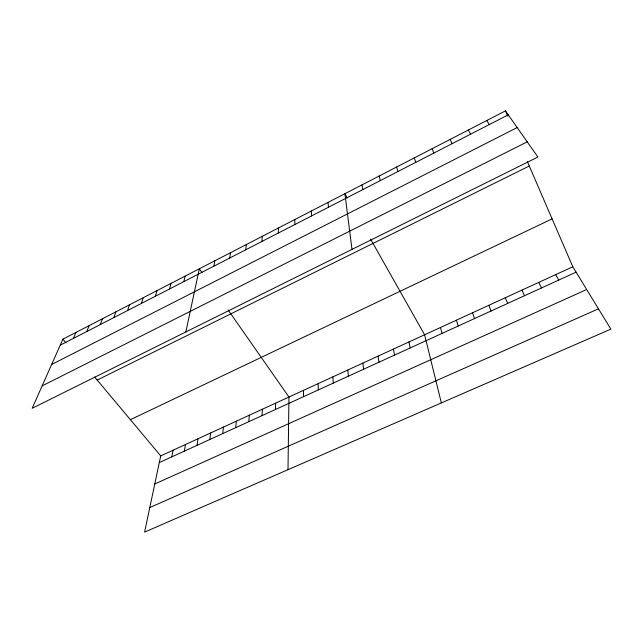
<?xml version="1.0" encoding="UTF-8"?>
<svg xmlns="http://www.w3.org/2000/svg" width="643" height="643" viewBox="0 0 643 643"><rect width="100%" height="100%" fill="white"/><g stroke="black" fill="none" stroke-linecap="round" stroke-linejoin="round"><path stroke-width="0.96" d="M294.807 224.56L294.832 219.528M288 469.679L288.948 397.028L228.096 309.934M275.397 409.535L275.622 403.145M278.266 233.063L278.491 227.96M262.047 415.635L262.416 409.205M248.809 421.679L249.315 415.217M261.902 241.471L262.328 236.294M235.692 427.675L236.335 421.173M245.714 249.797L246.333 244.549M222.687 433.615L223.459 427.081M209.787 439.507L210.695 432.94M229.704 258.036L230.499 252.707M196.999 445.35L198.044 438.743M184.324 451.137L185.497 444.506M213.854 266.178L214.842 260.793M171.761 456.884L173.055 450.213M94.617 376.999L160.718 455.879L144.587 532.115L610.85 329.136L572.809 266.765L527.34 161.538M185.843 331.949L199.338 268.782L202.031 272.632M183.777 281.65L185.112 276.128M169.519 288.98L171.014 283.394M155.405 296.238L157.053 290.596M141.42 303.424L143.22 297.733M127.563 310.553L129.524 304.798M113.843 317.602L115.949 311.799M100.252 324.594L102.502 318.735M86.789 331.515L89.184 325.607M73.447 338.379L75.987 332.415M62.91 339.158L32.15 408.313L537.91 157.029L505.454 110.885L62.91 339.158L66.044 342.896M60.233 345.17L508.227 114.824M51.649 364.468L517.181 127.555M42.125 385.88L527.236 141.846M97.197 380.077L529.277 166.015M130.384 419.686L552.12 218.885M160.718 455.879L572.809 266.765M159.295 462.574L576.096 272.158M154.77 483.986L586.681 289.519M149.779 507.576L598.464 308.825M486.807 120.506L489.315 124.541M347.308 197.948L344.905 193.696L352.002 249.396M370.561 239.108L424.597 334.778L441.347 402.92M555.665 274.633L558.735 280.091M468.369 130.015L470.62 134.154M538.697 282.422L541.551 287.943M521.899 290.122L524.543 295.716M450.132 139.418L452.133 143.662M505.454 110.885L507.745 116.19M505.277 297.757L507.713 303.4M432.104 148.718L433.864 153.058M488.817 305.304L491.051 311.011M472.525 312.787L474.558 318.55M414.277 157.913L415.796 162.341M456.385 320.19L458.226 326.009M396.651 167.011L397.929 171.528M440.415 327.52L442.062 333.395M379.217 176.005L380.27 180.611M408.932 341.963L410.21 347.943M393.428 349.085L394.521 355.113M361.969 184.895L362.797 189.597M378.068 356.134L378.984 362.21M362.853 363.11L363.592 369.243M347.791 370.022L348.361 376.203M328.034 202.4L328.428 207.271M332.873 376.87L333.275 383.091M318.092 383.654L318.325 389.923M311.341 211.008L311.525 215.96M303.448 390.373L303.528 396.683"/></g></svg>
